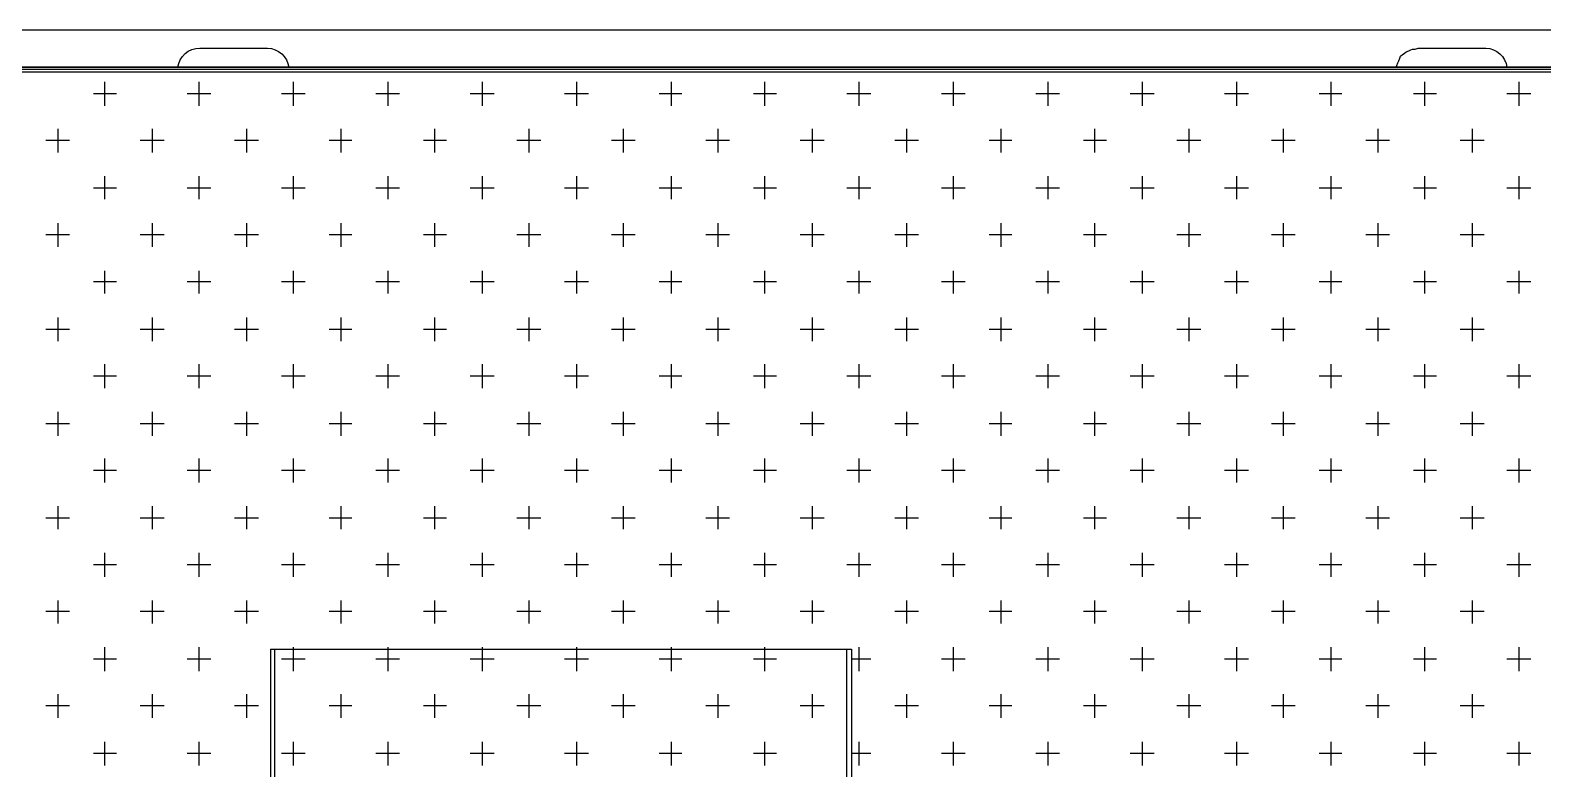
# Model space of a CAD drawing. Header units: millimetres. Extents: x -62354 to 129108, y -71259 to 35407.
# Drawn here: x 14100 to 16138, y -4047 to -3052 of the extents above; entities that cross this region are included whole.
import ezdxf

# ---------------------------------------------------------------- set-up
doc = ezdxf.new("R2010")
doc.units = ezdxf.units.MM
doc.header["$MEASUREMENT"] = 0
doc.layers.add('1st FL Layout xrf$0$CR-Machine', color=7, linetype='Continuous', transparency=0.5)
doc.layers.add('1st FL Layout xrf$0$CR-Sandwich Panel', color=3, linetype='Continuous')

# ---------------------------------------------------------------- blocks, each defined once
blk = doc.blocks.new('1st FL Layout xrf$0$M6')
for p, q in [((-9198.0077, 1894.6927), (-9203.5077, 1894.6927)), ((-9201.2492, 1893.9086), (-9201.2492, 1893.0183)), ((-9200.4663, 1893.9086), (-9200.4663, 1893.0825))]:
    blk.add_line(p, q)
for points in [[(-9201.3739, 1894.6927, -0.37443), (-9201.3443, 1894.7187), (-9201.2529, 1894.7187, -0.365217), (-9201.2245, 1894.6927)], [(-9199.7328, 1894.6927), (-9199.7316, 1894.6952), (-9199.7303, 1894.6989), (-9199.7291, 1894.7014), (-9199.7278, 1894.7051), (-9199.7266, 1894.7076), (-9199.7241, 1894.71), (-9199.7217, 1894.7113), (-9199.7192, 1894.7137), (-9199.7155, 1894.715), (-9199.713, 1894.7162), (-9199.7106, 1894.7174), (-9199.7069, 1894.7174), (-9199.7031, 1894.7187), (-9199.6118, 1894.7187, -0.365217), (-9199.5834, 1894.6927)]]:
    blk.add_lwpolyline(points, format="xyb")
for points in [[(-9203.5052, 1894.6903), (-9198.0114, 1894.6903)], [(-9203.5015, 1894.6866), (-9198.0139, 1894.6866)], [(-9201.2492, 1893.9086), (-9200.4663, 1893.9086)], [(-9201.243, 1893.0232), (-9201.243, 1893.9086)], [(-9200.4725, 1893.0825), (-9200.4725, 1893.9086)]]:
    blk.add_lwpolyline(points)
at = {"color": 253}
for points in [[(-9201.4727, 1894.673), (-9201.4727, 1894.6409)], [(-9201.3455, 1894.673), (-9201.3455, 1894.6409)], [(-9201.2183, 1894.673), (-9201.2183, 1894.6409)], [(-9201.0911, 1894.673), (-9201.0911, 1894.6409)], [(-9200.9639, 1894.673), (-9200.9639, 1894.6409)], [(-9200.8367, 1894.673), (-9200.8367, 1894.6409)], [(-9200.7095, 1894.673), (-9200.7095, 1894.6409)], [(-9200.5836, 1894.673), (-9200.5836, 1894.6409)], [(-9200.4564, 1894.673), (-9200.4564, 1894.6409)], [(-9200.3292, 1894.673), (-9200.3292, 1894.6409)], [(-9200.202, 1894.673), (-9200.202, 1894.6409)], [(-9200.0748, 1894.673), (-9200.0748, 1894.6409)], [(-9199.9476, 1894.673), (-9199.9476, 1894.6409)], [(-9199.8205, 1894.673), (-9199.8205, 1894.6409)], [(-9199.6945, 1894.673), (-9199.6945, 1894.6409)], [(-9199.5673, 1894.673), (-9199.5673, 1894.6409)], [(-9201.4566, 1894.6569), (-9201.4875, 1894.6569)], [(-9201.3294, 1894.6569), (-9201.3615, 1894.6569)], [(-9201.2023, 1894.6569), (-9201.2344, 1894.6569)], [(-9201.0751, 1894.6569), (-9201.1072, 1894.6569)], [(-9200.9479, 1894.6569), (-9200.98, 1894.6569)], [(-9200.8207, 1894.6569), (-9200.8528, 1894.6569)], [(-9200.6947, 1894.6569), (-9200.7256, 1894.6569)], [(-9200.5675, 1894.6569), (-9200.5984, 1894.6569)], [(-9200.4404, 1894.6569), (-9200.4725, 1894.6569)], [(-9200.3132, 1894.6569), (-9200.3453, 1894.6569)], [(-9200.186, 1894.6569), (-9200.2181, 1894.6569)], [(-9200.0588, 1894.6569), (-9200.0909, 1894.6569)], [(-9199.9316, 1894.6569), (-9199.9637, 1894.6569)], [(-9199.8056, 1894.6569), (-9199.8365, 1894.6569)], [(-9199.6785, 1894.6569), (-9199.7093, 1894.6569)], [(-9199.5513, 1894.6569), (-9199.5834, 1894.6569)], [(-9201.5357, 1894.61), (-9201.5357, 1894.5779)], [(-9201.4085, 1894.61), (-9201.4085, 1894.5779)], [(-9201.2813, 1894.61), (-9201.2813, 1894.5779)], [(-9201.1541, 1894.61), (-9201.1541, 1894.5779)], [(-9201.0281, 1894.61), (-9201.0281, 1894.5779)], [(-9200.9009, 1894.61), (-9200.9009, 1894.5779)], [(-9200.7738, 1894.61), (-9200.7738, 1894.5779)], [(-9200.6466, 1894.61), (-9200.6466, 1894.5779)], [(-9200.5194, 1894.61), (-9200.5194, 1894.5779)], [(-9200.3922, 1894.61), (-9200.3922, 1894.5779)], [(-9200.265, 1894.61), (-9200.265, 1894.5779)], [(-9200.1391, 1894.61), (-9200.1391, 1894.5779)], [(-9200.0119, 1894.61), (-9200.0119, 1894.5779)], [(-9199.8847, 1894.61), (-9199.8847, 1894.5779)], [(-9199.7575, 1894.61), (-9199.7575, 1894.5779)], [(-9199.6303, 1894.61), (-9199.6303, 1894.5779)], [(-9201.5196, 1894.5939), (-9201.5517, 1894.5939)], [(-9201.3924, 1894.5939), (-9201.4245, 1894.5939)], [(-9201.2652, 1894.5939), (-9201.2973, 1894.5939)], [(-9201.1393, 1894.5939), (-9201.1701, 1894.5939)], [(-9201.0121, 1894.5939), (-9201.043, 1894.5939)], [(-9200.8849, 1894.5939), (-9200.917, 1894.5939)], [(-9200.7577, 1894.5939), (-9200.7898, 1894.5939)], [(-9200.6305, 1894.5939), (-9200.6626, 1894.5939)], [(-9200.5033, 1894.5939), (-9200.5354, 1894.5939)], [(-9200.3761, 1894.5939), (-9200.4082, 1894.5939)], [(-9200.2502, 1894.5939), (-9200.2811, 1894.5939)], [(-9200.123, 1894.5939), (-9200.1539, 1894.5939)], [(-9199.9958, 1894.5939), (-9200.0279, 1894.5939)], [(-9199.8686, 1894.5939), (-9199.9007, 1894.5939)], [(-9199.7414, 1894.5939), (-9199.7735, 1894.5939)], [(-9199.6142, 1894.5939), (-9199.6463, 1894.5939)], [(-9201.4727, 1894.5458), (-9201.4727, 1894.5149)], [(-9201.3455, 1894.5458), (-9201.3455, 1894.5149)], [(-9201.2183, 1894.5458), (-9201.2183, 1894.5149)], [(-9201.0911, 1894.5458), (-9201.0911, 1894.5149)], [(-9200.9639, 1894.5458), (-9200.9639, 1894.5149)], [(-9200.8367, 1894.5458), (-9200.8367, 1894.5149)], [(-9200.7095, 1894.5458), (-9200.7095, 1894.5149)], [(-9200.5836, 1894.5458), (-9200.5836, 1894.5149)], [(-9200.4564, 1894.5458), (-9200.4564, 1894.5149)], [(-9200.3292, 1894.5458), (-9200.3292, 1894.5149)], [(-9200.202, 1894.5458), (-9200.202, 1894.5149)], [(-9200.0748, 1894.5458), (-9200.0748, 1894.5149)], [(-9199.9476, 1894.5458), (-9199.9476, 1894.5149)], [(-9199.8205, 1894.5458), (-9199.8205, 1894.5149)], [(-9199.6945, 1894.5458), (-9199.6945, 1894.5149)], [(-9199.5673, 1894.5458), (-9199.5673, 1894.5149)], [(-9201.4566, 1894.5297), (-9201.4875, 1894.5297)], [(-9201.3294, 1894.5297), (-9201.3615, 1894.5297)], [(-9201.2023, 1894.5297), (-9201.2344, 1894.5297)], [(-9201.0751, 1894.5297), (-9201.1072, 1894.5297)], [(-9200.9479, 1894.5297), (-9200.98, 1894.5297)], [(-9200.8207, 1894.5297), (-9200.8528, 1894.5297)], [(-9200.6947, 1894.5297), (-9200.7256, 1894.5297)], [(-9200.5675, 1894.5297), (-9200.5984, 1894.5297)], [(-9200.4404, 1894.5297), (-9200.4725, 1894.5297)], [(-9200.3132, 1894.5297), (-9200.3453, 1894.5297)], [(-9200.186, 1894.5297), (-9200.2181, 1894.5297)], [(-9200.0588, 1894.5297), (-9200.0909, 1894.5297)], [(-9199.9316, 1894.5297), (-9199.9637, 1894.5297)], [(-9199.8056, 1894.5297), (-9199.8365, 1894.5297)], [(-9199.6785, 1894.5297), (-9199.7093, 1894.5297)], [(-9199.5513, 1894.5297), (-9199.5834, 1894.5297)], [(-9201.5357, 1894.4828), (-9201.5357, 1894.4507)], [(-9201.4085, 1894.4828), (-9201.4085, 1894.4507)], [(-9201.2813, 1894.4828), (-9201.2813, 1894.4507)], [(-9201.1541, 1894.4828), (-9201.1541, 1894.4507)], [(-9201.0281, 1894.4828), (-9201.0281, 1894.4507)], [(-9200.9009, 1894.4828), (-9200.9009, 1894.4507)], [(-9200.7738, 1894.4828), (-9200.7738, 1894.4507)], [(-9200.6466, 1894.4828), (-9200.6466, 1894.4507)], [(-9200.5194, 1894.4828), (-9200.5194, 1894.4507)], [(-9200.3922, 1894.4828), (-9200.3922, 1894.4507)], [(-9200.265, 1894.4828), (-9200.265, 1894.4507)], [(-9200.1391, 1894.4828), (-9200.1391, 1894.4507)], [(-9200.0119, 1894.4828), (-9200.0119, 1894.4507)], [(-9199.8847, 1894.4828), (-9199.8847, 1894.4507)], [(-9199.7575, 1894.4828), (-9199.7575, 1894.4507)], [(-9199.6303, 1894.4828), (-9199.6303, 1894.4507)], [(-9201.5196, 1894.4668), (-9201.5517, 1894.4668)], [(-9201.3924, 1894.4668), (-9201.4245, 1894.4668)], [(-9201.2652, 1894.4668), (-9201.2973, 1894.4668)], [(-9201.1393, 1894.4668), (-9201.1701, 1894.4668)], [(-9201.0121, 1894.4668), (-9201.043, 1894.4668)], [(-9200.8849, 1894.4668), (-9200.917, 1894.4668)], [(-9200.7577, 1894.4668), (-9200.7898, 1894.4668)], [(-9200.6305, 1894.4668), (-9200.6626, 1894.4668)], [(-9200.5033, 1894.4668), (-9200.5354, 1894.4668)], [(-9200.3761, 1894.4668), (-9200.4082, 1894.4668)], [(-9200.2502, 1894.4668), (-9200.2811, 1894.4668)], [(-9200.123, 1894.4668), (-9200.1539, 1894.4668)], [(-9199.9958, 1894.4668), (-9200.0279, 1894.4668)], [(-9199.8686, 1894.4668), (-9199.9007, 1894.4668)], [(-9199.7414, 1894.4668), (-9199.7735, 1894.4668)], [(-9199.6142, 1894.4668), (-9199.6463, 1894.4668)], [(-9201.4566, 1894.4038), (-9201.4875, 1894.4038)], [(-9201.4727, 1894.4186), (-9201.4727, 1894.3877)], [(-9201.3294, 1894.4038), (-9201.3615, 1894.4038)], [(-9201.3455, 1894.4186), (-9201.3455, 1894.3877)], [(-9201.2023, 1894.4038), (-9201.2344, 1894.4038)], [(-9201.2183, 1894.4186), (-9201.2183, 1894.3877)], [(-9201.0751, 1894.4038), (-9201.1072, 1894.4038)], [(-9201.0911, 1894.4186), (-9201.0911, 1894.3877)], [(-9200.9479, 1894.4038), (-9200.98, 1894.4038)], [(-9200.9639, 1894.4186), (-9200.9639, 1894.3877)], [(-9200.8207, 1894.4038), (-9200.8528, 1894.4038)], [(-9200.8367, 1894.4186), (-9200.8367, 1894.3877)], [(-9200.6947, 1894.4038), (-9200.7256, 1894.4038)], [(-9200.7095, 1894.4186), (-9200.7095, 1894.3877)], [(-9200.5675, 1894.4038), (-9200.5984, 1894.4038)], [(-9200.5836, 1894.4186), (-9200.5836, 1894.3877)], [(-9200.4404, 1894.4038), (-9200.4725, 1894.4038)], [(-9200.4564, 1894.4186), (-9200.4564, 1894.3877)], [(-9200.3132, 1894.4038), (-9200.3453, 1894.4038)], [(-9200.3292, 1894.4186), (-9200.3292, 1894.3877)], [(-9200.186, 1894.4038), (-9200.2181, 1894.4038)], [(-9200.202, 1894.4186), (-9200.202, 1894.3877)], [(-9200.0588, 1894.4038), (-9200.0909, 1894.4038)], [(-9200.0748, 1894.4186), (-9200.0748, 1894.3877)], [(-9199.9316, 1894.4038), (-9199.9637, 1894.4038)], [(-9199.9476, 1894.4186), (-9199.9476, 1894.3877)], [(-9199.8056, 1894.4038), (-9199.8365, 1894.4038)], [(-9199.8205, 1894.4186), (-9199.8205, 1894.3877)], [(-9199.6785, 1894.4038), (-9199.7093, 1894.4038)], [(-9199.6945, 1894.4186), (-9199.6945, 1894.3877)], [(-9199.5513, 1894.4038), (-9199.5834, 1894.4038)], [(-9199.5673, 1894.4186), (-9199.5673, 1894.3877)], [(-9201.5357, 1894.3556), (-9201.5357, 1894.3235)], [(-9201.4085, 1894.3556), (-9201.4085, 1894.3235)], [(-9201.2813, 1894.3556), (-9201.2813, 1894.3235)], [(-9201.1541, 1894.3556), (-9201.1541, 1894.3235)], [(-9201.0281, 1894.3556), (-9201.0281, 1894.3235)], [(-9200.9009, 1894.3556), (-9200.9009, 1894.3235)], [(-9200.7738, 1894.3556), (-9200.7738, 1894.3235)], [(-9200.6466, 1894.3556), (-9200.6466, 1894.3235)], [(-9200.5194, 1894.3556), (-9200.5194, 1894.3235)], [(-9200.3922, 1894.3556), (-9200.3922, 1894.3235)], [(-9200.265, 1894.3556), (-9200.265, 1894.3235)], [(-9200.1391, 1894.3556), (-9200.1391, 1894.3235)], [(-9200.0119, 1894.3556), (-9200.0119, 1894.3235)], [(-9199.8847, 1894.3556), (-9199.8847, 1894.3235)], [(-9199.7575, 1894.3556), (-9199.7575, 1894.3235)], [(-9199.6303, 1894.3556), (-9199.6303, 1894.3235)], [(-9201.5196, 1894.3396), (-9201.5517, 1894.3396)], [(-9201.3924, 1894.3396), (-9201.4245, 1894.3396)], [(-9201.2652, 1894.3396), (-9201.2973, 1894.3396)], [(-9201.1393, 1894.3396), (-9201.1701, 1894.3396)], [(-9201.0121, 1894.3396), (-9201.043, 1894.3396)], [(-9200.8849, 1894.3396), (-9200.917, 1894.3396)], [(-9200.7577, 1894.3396), (-9200.7898, 1894.3396)], [(-9200.6305, 1894.3396), (-9200.6626, 1894.3396)], [(-9200.5033, 1894.3396), (-9200.5354, 1894.3396)], [(-9200.3761, 1894.3396), (-9200.4082, 1894.3396)], [(-9200.2502, 1894.3396), (-9200.2811, 1894.3396)], [(-9200.123, 1894.3396), (-9200.1539, 1894.3396)], [(-9199.9958, 1894.3396), (-9200.0279, 1894.3396)], [(-9199.8686, 1894.3396), (-9199.9007, 1894.3396)], [(-9199.7414, 1894.3396), (-9199.7735, 1894.3396)], [(-9199.6142, 1894.3396), (-9199.6463, 1894.3396)], [(-9201.4727, 1894.2926), (-9201.4727, 1894.2605)], [(-9201.3455, 1894.2926), (-9201.3455, 1894.2605)], [(-9201.2183, 1894.2926), (-9201.2183, 1894.2605)], [(-9201.0911, 1894.2926), (-9201.0911, 1894.2605)], [(-9200.9639, 1894.2926), (-9200.9639, 1894.2605)], [(-9200.8367, 1894.2926), (-9200.8367, 1894.2605)], [(-9200.7095, 1894.2926), (-9200.7095, 1894.2605)], [(-9200.5836, 1894.2926), (-9200.5836, 1894.2605)], [(-9200.4564, 1894.2926), (-9200.4564, 1894.2605)], [(-9200.3292, 1894.2926), (-9200.3292, 1894.2605)], [(-9200.202, 1894.2926), (-9200.202, 1894.2605)], [(-9200.0748, 1894.2926), (-9200.0748, 1894.2605)], [(-9199.9476, 1894.2926), (-9199.9476, 1894.2605)], [(-9199.8205, 1894.2926), (-9199.8205, 1894.2605)], [(-9199.6945, 1894.2926), (-9199.6945, 1894.2605)], [(-9199.5673, 1894.2926), (-9199.5673, 1894.2605)], [(-9201.4566, 1894.2766), (-9201.4875, 1894.2766)], [(-9201.3294, 1894.2766), (-9201.3615, 1894.2766)], [(-9201.2023, 1894.2766), (-9201.2344, 1894.2766)], [(-9201.0751, 1894.2766), (-9201.1072, 1894.2766)], [(-9200.9479, 1894.2766), (-9200.98, 1894.2766)], [(-9200.8207, 1894.2766), (-9200.8528, 1894.2766)], [(-9200.6947, 1894.2766), (-9200.7256, 1894.2766)], [(-9200.5675, 1894.2766), (-9200.5984, 1894.2766)], [(-9200.4404, 1894.2766), (-9200.4725, 1894.2766)], [(-9200.3132, 1894.2766), (-9200.3453, 1894.2766)], [(-9200.186, 1894.2766), (-9200.2181, 1894.2766)], [(-9200.0588, 1894.2766), (-9200.0909, 1894.2766)], [(-9199.9316, 1894.2766), (-9199.9637, 1894.2766)], [(-9199.8056, 1894.2766), (-9199.8365, 1894.2766)], [(-9199.6785, 1894.2766), (-9199.7093, 1894.2766)], [(-9199.5513, 1894.2766), (-9199.5834, 1894.2766)], [(-9201.5357, 1894.2284), (-9201.5357, 1894.1963)], [(-9201.4085, 1894.2284), (-9201.4085, 1894.1963)], [(-9201.2813, 1894.2284), (-9201.2813, 1894.1963)], [(-9201.1541, 1894.2284), (-9201.1541, 1894.1963)], [(-9201.0281, 1894.2284), (-9201.0281, 1894.1963)], [(-9200.9009, 1894.2284), (-9200.9009, 1894.1963)], [(-9200.7738, 1894.2284), (-9200.7738, 1894.1963)], [(-9200.6466, 1894.2284), (-9200.6466, 1894.1963)], [(-9200.5194, 1894.2284), (-9200.5194, 1894.1963)], [(-9200.3922, 1894.2284), (-9200.3922, 1894.1963)], [(-9200.265, 1894.2284), (-9200.265, 1894.1963)], [(-9200.1391, 1894.2284), (-9200.1391, 1894.1963)], [(-9200.0119, 1894.2284), (-9200.0119, 1894.1963)], [(-9199.8847, 1894.2284), (-9199.8847, 1894.1963)], [(-9199.7575, 1894.2284), (-9199.7575, 1894.1963)], [(-9199.6303, 1894.2284), (-9199.6303, 1894.1963)], [(-9201.5196, 1894.2124), (-9201.5517, 1894.2124)], [(-9201.3924, 1894.2124), (-9201.4245, 1894.2124)], [(-9201.2652, 1894.2124), (-9201.2973, 1894.2124)], [(-9201.1393, 1894.2124), (-9201.1701, 1894.2124)], [(-9201.0121, 1894.2124), (-9201.043, 1894.2124)], [(-9200.8849, 1894.2124), (-9200.917, 1894.2124)], [(-9200.7577, 1894.2124), (-9200.7898, 1894.2124)], [(-9200.6305, 1894.2124), (-9200.6626, 1894.2124)], [(-9200.5033, 1894.2124), (-9200.5354, 1894.2124)], [(-9200.3761, 1894.2124), (-9200.4082, 1894.2124)], [(-9200.2502, 1894.2124), (-9200.2811, 1894.2124)], [(-9200.123, 1894.2124), (-9200.1539, 1894.2124)], [(-9199.9958, 1894.2124), (-9200.0279, 1894.2124)], [(-9199.8686, 1894.2124), (-9199.9007, 1894.2124)], [(-9199.7414, 1894.2124), (-9199.7735, 1894.2124)], [(-9199.6142, 1894.2124), (-9199.6463, 1894.2124)], [(-9201.4727, 1894.1655), (-9201.4727, 1894.1333)], [(-9201.3455, 1894.1655), (-9201.3455, 1894.1333)], [(-9201.2183, 1894.1655), (-9201.2183, 1894.1333)], [(-9201.0911, 1894.1655), (-9201.0911, 1894.1333)], [(-9200.9639, 1894.1655), (-9200.9639, 1894.1333)], [(-9200.8367, 1894.1655), (-9200.8367, 1894.1333)], [(-9200.7095, 1894.1655), (-9200.7095, 1894.1333)], [(-9200.5836, 1894.1655), (-9200.5836, 1894.1333)], [(-9200.4564, 1894.1655), (-9200.4564, 1894.1333)], [(-9200.3292, 1894.1655), (-9200.3292, 1894.1333)], [(-9200.202, 1894.1655), (-9200.202, 1894.1333)], [(-9200.0748, 1894.1655), (-9200.0748, 1894.1333)], [(-9199.9476, 1894.1655), (-9199.9476, 1894.1333)], [(-9199.8205, 1894.1655), (-9199.8205, 1894.1333)], [(-9199.6945, 1894.1655), (-9199.6945, 1894.1333)], [(-9199.5673, 1894.1655), (-9199.5673, 1894.1333)], [(-9201.4566, 1894.1494), (-9201.4875, 1894.1494)], [(-9201.3294, 1894.1494), (-9201.3615, 1894.1494)], [(-9201.2023, 1894.1494), (-9201.2344, 1894.1494)], [(-9201.0751, 1894.1494), (-9201.1072, 1894.1494)], [(-9200.9479, 1894.1494), (-9200.98, 1894.1494)], [(-9200.8207, 1894.1494), (-9200.8528, 1894.1494)], [(-9200.6947, 1894.1494), (-9200.7256, 1894.1494)], [(-9200.5675, 1894.1494), (-9200.5984, 1894.1494)], [(-9200.4404, 1894.1494), (-9200.4725, 1894.1494)], [(-9200.3132, 1894.1494), (-9200.3453, 1894.1494)], [(-9200.186, 1894.1494), (-9200.2181, 1894.1494)], [(-9200.0588, 1894.1494), (-9200.0909, 1894.1494)], [(-9199.9316, 1894.1494), (-9199.9637, 1894.1494)], [(-9199.8056, 1894.1494), (-9199.8365, 1894.1494)], [(-9199.6785, 1894.1494), (-9199.7093, 1894.1494)], [(-9199.5513, 1894.1494), (-9199.5834, 1894.1494)], [(-9201.5357, 1894.1012), (-9201.5357, 1894.0704)], [(-9201.4085, 1894.1012), (-9201.4085, 1894.0704)], [(-9201.2813, 1894.1012), (-9201.2813, 1894.0704)], [(-9201.1541, 1894.1012), (-9201.1541, 1894.0704)], [(-9201.0281, 1894.1012), (-9201.0281, 1894.0704)], [(-9200.9009, 1894.1012), (-9200.9009, 1894.0704)], [(-9200.7738, 1894.1012), (-9200.7738, 1894.0704)], [(-9200.6466, 1894.1012), (-9200.6466, 1894.0704)], [(-9200.5194, 1894.1012), (-9200.5194, 1894.0704)], [(-9200.3922, 1894.1012), (-9200.3922, 1894.0704)], [(-9200.265, 1894.1012), (-9200.265, 1894.0704)], [(-9200.1391, 1894.1012), (-9200.1391, 1894.0704)], [(-9200.0119, 1894.1012), (-9200.0119, 1894.0704)], [(-9199.8847, 1894.1012), (-9199.8847, 1894.0704)], [(-9199.7575, 1894.1012), (-9199.7575, 1894.0704)], [(-9199.6303, 1894.1012), (-9199.6303, 1894.0704)], [(-9201.5196, 1894.0852), (-9201.5517, 1894.0852)], [(-9201.3924, 1894.0852), (-9201.4245, 1894.0852)], [(-9201.2652, 1894.0852), (-9201.2973, 1894.0852)], [(-9201.1393, 1894.0852), (-9201.1701, 1894.0852)], [(-9201.0121, 1894.0852), (-9201.043, 1894.0852)], [(-9200.8849, 1894.0852), (-9200.917, 1894.0852)], [(-9200.7577, 1894.0852), (-9200.7898, 1894.0852)], [(-9200.6305, 1894.0852), (-9200.6626, 1894.0852)], [(-9200.5033, 1894.0852), (-9200.5354, 1894.0852)], [(-9200.3761, 1894.0852), (-9200.4082, 1894.0852)], [(-9200.2502, 1894.0852), (-9200.2811, 1894.0852)], [(-9200.123, 1894.0852), (-9200.1539, 1894.0852)], [(-9199.9958, 1894.0852), (-9200.0279, 1894.0852)], [(-9199.8686, 1894.0852), (-9199.9007, 1894.0852)], [(-9199.7414, 1894.0852), (-9199.7735, 1894.0852)], [(-9199.6142, 1894.0852), (-9199.6463, 1894.0852)], [(-9201.4727, 1894.0383), (-9201.4727, 1894.0062)], [(-9201.3455, 1894.0383), (-9201.3455, 1894.0062)], [(-9201.2183, 1894.0383), (-9201.2183, 1894.0062)], [(-9201.0911, 1894.0383), (-9201.0911, 1894.0062)], [(-9200.9639, 1894.0383), (-9200.9639, 1894.0062)], [(-9200.8367, 1894.0383), (-9200.8367, 1894.0062)], [(-9200.7095, 1894.0383), (-9200.7095, 1894.0062)], [(-9200.5836, 1894.0383), (-9200.5836, 1894.0062)], [(-9200.4564, 1894.0383), (-9200.4564, 1894.0062)], [(-9200.3292, 1894.0383), (-9200.3292, 1894.0062)], [(-9200.202, 1894.0383), (-9200.202, 1894.0062)], [(-9200.0748, 1894.0383), (-9200.0748, 1894.0062)], [(-9199.9476, 1894.0383), (-9199.9476, 1894.0062)], [(-9199.8205, 1894.0383), (-9199.8205, 1894.0062)], [(-9199.6945, 1894.0383), (-9199.6945, 1894.0062)], [(-9199.5673, 1894.0383), (-9199.5673, 1894.0062)], [(-9201.4566, 1894.0222), (-9201.4875, 1894.0222)], [(-9201.3294, 1894.0222), (-9201.3615, 1894.0222)], [(-9201.2023, 1894.0222), (-9201.2344, 1894.0222)], [(-9201.0751, 1894.0222), (-9201.1072, 1894.0222)], [(-9200.9479, 1894.0222), (-9200.98, 1894.0222)], [(-9200.8207, 1894.0222), (-9200.8528, 1894.0222)], [(-9200.6947, 1894.0222), (-9200.7256, 1894.0222)], [(-9200.5675, 1894.0222), (-9200.5984, 1894.0222)], [(-9200.4404, 1894.0222), (-9200.4725, 1894.0222)], [(-9200.3132, 1894.0222), (-9200.3453, 1894.0222)], [(-9200.186, 1894.0222), (-9200.2181, 1894.0222)], [(-9200.0588, 1894.0222), (-9200.0909, 1894.0222)], [(-9199.9316, 1894.0222), (-9199.9637, 1894.0222)], [(-9199.8056, 1894.0222), (-9199.8365, 1894.0222)], [(-9199.6785, 1894.0222), (-9199.7093, 1894.0222)], [(-9199.5513, 1894.0222), (-9199.5834, 1894.0222)], [(-9201.5357, 1893.9741), (-9201.5357, 1893.9432)], [(-9201.4085, 1893.9741), (-9201.4085, 1893.9432)], [(-9201.2813, 1893.9741), (-9201.2813, 1893.9432)], [(-9201.1541, 1893.9741), (-9201.1541, 1893.9432)], [(-9201.0281, 1893.9741), (-9201.0281, 1893.9432)], [(-9200.9009, 1893.9741), (-9200.9009, 1893.9432)], [(-9200.7738, 1893.9741), (-9200.7738, 1893.9432)], [(-9200.6466, 1893.9741), (-9200.6466, 1893.9432)], [(-9200.5194, 1893.9741), (-9200.5194, 1893.9432)], [(-9200.3922, 1893.9741), (-9200.3922, 1893.9432)], [(-9200.265, 1893.9741), (-9200.265, 1893.9432)], [(-9200.1391, 1893.9741), (-9200.1391, 1893.9432)], [(-9200.0119, 1893.9741), (-9200.0119, 1893.9432)], [(-9199.8847, 1893.9741), (-9199.8847, 1893.9432)], [(-9199.7575, 1893.9741), (-9199.7575, 1893.9432)], [(-9199.6303, 1893.9741), (-9199.6303, 1893.9432)], [(-9201.5196, 1893.9592), (-9201.5517, 1893.9592)], [(-9201.3924, 1893.9592), (-9201.4245, 1893.9592)], [(-9201.2652, 1893.9592), (-9201.2973, 1893.9592)], [(-9201.1393, 1893.9592), (-9201.1701, 1893.9592)], [(-9201.0121, 1893.9592), (-9201.043, 1893.9592)], [(-9200.8849, 1893.9592), (-9200.917, 1893.9592)], [(-9200.7577, 1893.9592), (-9200.7898, 1893.9592)], [(-9200.6305, 1893.9592), (-9200.6626, 1893.9592)], [(-9200.5033, 1893.9592), (-9200.5354, 1893.9592)], [(-9200.3761, 1893.9592), (-9200.4082, 1893.9592)], [(-9200.2502, 1893.9592), (-9200.2811, 1893.9592)], [(-9200.123, 1893.9592), (-9200.1539, 1893.9592)], [(-9199.9958, 1893.9592), (-9200.0279, 1893.9592)], [(-9199.8686, 1893.9592), (-9199.9007, 1893.9592)], [(-9199.7414, 1893.9592), (-9199.7735, 1893.9592)], [(-9199.6142, 1893.9592), (-9199.6463, 1893.9592)], [(-9201.4566, 1893.895), (-9201.4875, 1893.895)], [(-9201.4727, 1893.9111), (-9201.4727, 1893.879)], [(-9201.3294, 1893.895), (-9201.3615, 1893.895)], [(-9201.3455, 1893.9111), (-9201.3455, 1893.879)], [(-9201.2023, 1893.895), (-9201.2344, 1893.895)], [(-9201.2183, 1893.9111), (-9201.2183, 1893.879)], [(-9201.0751, 1893.895), (-9201.1072, 1893.895)], [(-9201.0911, 1893.9111), (-9201.0911, 1893.879)], [(-9200.9479, 1893.895), (-9200.98, 1893.895)], [(-9200.9639, 1893.9111), (-9200.9639, 1893.879)], [(-9200.8207, 1893.895), (-9200.8528, 1893.895)], [(-9200.8367, 1893.9111), (-9200.8367, 1893.879)], [(-9200.6947, 1893.895), (-9200.7256, 1893.895)], [(-9200.7095, 1893.9111), (-9200.7095, 1893.879)], [(-9200.5675, 1893.895), (-9200.5984, 1893.895)], [(-9200.5836, 1893.9111), (-9200.5836, 1893.879)], [(-9200.4404, 1893.895), (-9200.4663, 1893.895)], [(-9200.4564, 1893.9111), (-9200.4564, 1893.879)], [(-9200.3132, 1893.895), (-9200.3453, 1893.895)], [(-9200.3292, 1893.9111), (-9200.3292, 1893.879)], [(-9200.186, 1893.895), (-9200.2181, 1893.895)], [(-9200.202, 1893.9111), (-9200.202, 1893.879)], [(-9200.0588, 1893.895), (-9200.0909, 1893.895)], [(-9200.0748, 1893.9111), (-9200.0748, 1893.879)], [(-9199.9316, 1893.895), (-9199.9637, 1893.895)], [(-9199.9476, 1893.9111), (-9199.9476, 1893.879)], [(-9199.8056, 1893.895), (-9199.8365, 1893.895)], [(-9199.8205, 1893.9111), (-9199.8205, 1893.879)], [(-9199.6785, 1893.895), (-9199.7093, 1893.895)], [(-9199.6945, 1893.9111), (-9199.6945, 1893.879)], [(-9199.5513, 1893.895), (-9199.5834, 1893.895)], [(-9199.5673, 1893.9111), (-9199.5673, 1893.879)], [(-9201.5196, 1893.832), (-9201.5517, 1893.832)], [(-9201.5357, 1893.8481), (-9201.5357, 1893.816)], [(-9201.3924, 1893.832), (-9201.4245, 1893.832)], [(-9201.4085, 1893.8481), (-9201.4085, 1893.816)], [(-9201.2652, 1893.832), (-9201.2973, 1893.832)], [(-9201.2813, 1893.8481), (-9201.2813, 1893.816)], [(-9201.1393, 1893.832), (-9201.1701, 1893.832)], [(-9201.1541, 1893.8481), (-9201.1541, 1893.816)], [(-9201.0121, 1893.832), (-9201.043, 1893.832)], [(-9201.0281, 1893.8481), (-9201.0281, 1893.816)], [(-9200.8849, 1893.832), (-9200.917, 1893.832)], [(-9200.9009, 1893.8481), (-9200.9009, 1893.816)], [(-9200.7577, 1893.832), (-9200.7898, 1893.832)], [(-9200.7738, 1893.8481), (-9200.7738, 1893.816)], [(-9200.6305, 1893.832), (-9200.6626, 1893.832)], [(-9200.6466, 1893.8481), (-9200.6466, 1893.816)], [(-9200.5033, 1893.832), (-9200.5354, 1893.832)], [(-9200.5194, 1893.8481), (-9200.5194, 1893.816)], [(-9200.3761, 1893.832), (-9200.4082, 1893.832)], [(-9200.3922, 1893.8481), (-9200.3922, 1893.816)], [(-9200.2502, 1893.832), (-9200.2811, 1893.832)], [(-9200.265, 1893.8481), (-9200.265, 1893.816)], [(-9200.123, 1893.832), (-9200.1539, 1893.832)], [(-9200.1391, 1893.8481), (-9200.1391, 1893.816)], [(-9199.9958, 1893.832), (-9200.0279, 1893.832)], [(-9200.0119, 1893.8481), (-9200.0119, 1893.816)], [(-9199.8686, 1893.832), (-9199.9007, 1893.832)], [(-9199.8847, 1893.8481), (-9199.8847, 1893.816)], [(-9199.7414, 1893.832), (-9199.7735, 1893.832)], [(-9199.7575, 1893.8481), (-9199.7575, 1893.816)], [(-9199.6142, 1893.832), (-9199.6463, 1893.832)], [(-9199.6303, 1893.8481), (-9199.6303, 1893.816)], [(-9201.4727, 1893.7839), (-9201.4727, 1893.7518)], [(-9201.3455, 1893.7839), (-9201.3455, 1893.7518)], [(-9201.2183, 1893.7839), (-9201.2183, 1893.7518)], [(-9201.0911, 1893.7839), (-9201.0911, 1893.7518)], [(-9200.9639, 1893.7839), (-9200.9639, 1893.7518)], [(-9200.8367, 1893.7839), (-9200.8367, 1893.7518)], [(-9200.7095, 1893.7839), (-9200.7095, 1893.7518)], [(-9200.5836, 1893.7839), (-9200.5836, 1893.7518)], [(-9200.4564, 1893.7839), (-9200.4564, 1893.7518)], [(-9200.3292, 1893.7839), (-9200.3292, 1893.7518)], [(-9200.202, 1893.7839), (-9200.202, 1893.7518)], [(-9200.0748, 1893.7839), (-9200.0748, 1893.7518)], [(-9199.9476, 1893.7839), (-9199.9476, 1893.7518)], [(-9199.8205, 1893.7839), (-9199.8205, 1893.7518)], [(-9199.6945, 1893.7839), (-9199.6945, 1893.7518)], [(-9199.5673, 1893.7839), (-9199.5673, 1893.7518)], [(-9201.4566, 1893.7678), (-9201.4875, 1893.7678)], [(-9201.3294, 1893.7678), (-9201.3615, 1893.7678)], [(-9201.2023, 1893.7678), (-9201.2344, 1893.7678)], [(-9201.0751, 1893.7678), (-9201.1072, 1893.7678)], [(-9200.9479, 1893.7678), (-9200.98, 1893.7678)], [(-9200.8207, 1893.7678), (-9200.8528, 1893.7678)], [(-9200.6947, 1893.7678), (-9200.7256, 1893.7678)], [(-9200.5675, 1893.7678), (-9200.5984, 1893.7678)], [(-9200.4404, 1893.7678), (-9200.4663, 1893.7678)], [(-9200.3132, 1893.7678), (-9200.3453, 1893.7678)], [(-9200.186, 1893.7678), (-9200.2181, 1893.7678)], [(-9200.0588, 1893.7678), (-9200.0909, 1893.7678)], [(-9199.9316, 1893.7678), (-9199.9637, 1893.7678)], [(-9199.8056, 1893.7678), (-9199.8365, 1893.7678)], [(-9199.6785, 1893.7678), (-9199.7093, 1893.7678)], [(-9199.5513, 1893.7678), (-9199.5834, 1893.7678)]]:
    blk.add_lwpolyline(points, dxfattribs=at)
blk = doc.blocks.new('*U314')
blk.add_lwpolyline([(-46426.2, 12752.3), (-40606.3, 12752.3), (-40606.3, 12802.3), (-46426.2, 12802.3)], close=True)
blk = doc.blocks.new('1st FL Layout xrf')
at = {"layer": '1st FL Layout xrf$0$CR-Machine', "xscale": 1000, "yscale": 1000, "zscale": 1000}
blk.add_blockref('1st FL Layout xrf$0$M6', (9215672.8, -1897794.2), dxfattribs=at)
at = {"layer": '1st FL Layout xrf$0$CR-Sandwich Panel'}
blk.add_blockref('*U314', (58621.4, -15853.8), dxfattribs=at)

msp = doc.modelspace()

# ---------------------------------------------------------------- block references
msp.add_blockref('1st FL Layout xrf', (0, 0))

doc.saveas('drawing.dxf')
